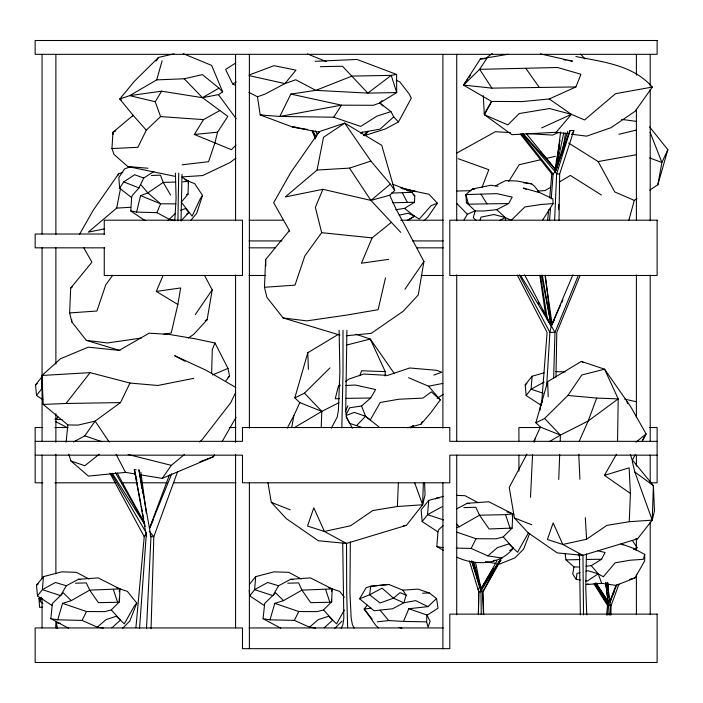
<?xml version="1.0" encoding="UTF-8"?>
<svg xmlns="http://www.w3.org/2000/svg" width="703" height="703" viewBox="0 0 703 703"><rect width="100%" height="100%" fill="white"/><g stroke="black" fill="none" stroke-linecap="round" stroke-linejoin="round"><path stroke-width="1.05" d="M178.729 173.14L177.912 220.821M343.011 330.269L343.011 371.896L341.843 427.74M617.55 441.792L618.201 398.882L604.571 369.18L581.381 361.404L547.663 381.65L535.853 422.758L540.414 427.09L560.423 435.078L588.165 421.027L618.201 398.882L596.68 398.074L567.883 395.455L544.614 418.487L535.853 422.758M559.017 220.566L559.658 174.001L573.885 130.53L570.071 130.53L555.098 171.62L553.138 174.001L551.214 198.905M478.462 613.534L478.822 591.829L477.864 587.541M478.356 614.615L478.761 591.829L469.402 560.976M346.904 330.261L345.727 410.71L346.632 417.231L352.379 428.215M350.34 542.031L349.918 592.488L351.157 618.06L352.37 624.554L354.084 628.201M558.534 209.731L558.63 204.318M555.968 377.098L556.794 332.378L580.045 275.629M586.416 553.973L585.775 588.007L586.741 614.853M181.031 220.856L182.033 174.23M385.156 376.026L385.253 371.641L370.279 339.039L356.026 334.25M211.647 373.205L212.288 349.611L214.995 342.985L194.371 338.653L168.931 334.373L149.133 333.196L119.255 350.358L88.2 347.177L60.581 358.715L41.987 375.464L43.199 404.401L67.831 424.911L77.945 425.113L95.116 421.115L120.503 402.582L129.967 383.056L157.815 385.481L193.756 378.346M553.63 378.188L554.975 332.378L578.226 275.629M151.048 628.623L153.834 536.679L177.701 471.353M610.837 615.099L611.135 605.503L618.956 584.175M184.854 179.696L194.687 183.641L202.534 195.372L200.329 198.606L192.13 216.137L181.26 202.148L188.026 194.125L188.466 181.172L182.112 177.314M267.984 482.908L271.279 502.329L286.314 518.629L318.318 540.739L346.438 543.445L406.422 525.352L422.617 504.772L423.347 483.137M526.899 454.147L509.227 487.443L514.394 517.918L528.094 532.76L557.242 552.892L582.849 555.361L637.489 538.876L652.243 520.141L653.395 485.65L632.445 460.07M426.862 615.02L430.131 621.241L428.074 627.067L426.624 621.847L426.862 615.02L408.803 608.736L403.487 621.426L388.697 620.556L377.326 621.839M321.201 427.626L321.816 411.378L304.461 393.17L294.838 397.854L299.838 402.608L321.816 411.378L338.943 402.705M558.744 479.464L559.685 454.569M560.177 441.572L560.423 435.078L544.614 418.487M346.438 543.445L324.426 531.477L313.81 507.803L307.519 526.055L324.426 531.477L350.533 525.756L372.783 510.545L397.38 506.512L398.346 482.943M456.801 532.162L476.036 538.718L496.195 538.806L503.234 536.907L512.135 528.102L512.724 513.875L488.822 501.775L467.187 503.286L456.695 508.893M582.849 555.361L562.804 544.465L553.138 522.9L547.4 539.526L562.804 544.465L586.583 539.254L606.847 525.396L629.255 521.723L630.406 493.427L629.141 467.829L604.439 475.342L630.406 493.427M119.958 350.507L86.302 340.357L71.82 321.965L69.632 312.94L70.687 288.107L91.917 262.193L83.587 247.456M339.997 335.12L283.116 317.958L266.92 297.387L264.469 287.29L265.646 259.512L289.399 230.531L273.66 202.71L290.708 172.613L319.259 131.646L344.716 123.104L381.738 145.336L394.699 190.46L389.699 195.223L370.929 200.399L322.905 189.3L285.286 196.937L317.079 170.038L349.47 168.122L370.894 161.084L390.358 184.142L394.699 190.46M554.614 220.566L556.635 174.001L570.071 130.53L555.098 171.62L556.635 174.001L559.658 174.001M530.519 497.329L532.54 454.771M609.782 615.099L610.239 605.503L607.427 582.4L608.13 590.792M146.505 628.623L150.969 536.679L138.913 469.709L141.988 488.919M395.798 209.696L404.55 208.378L414.462 202.253L414.788 195.794L411.949 192.35L405.438 189.116L392.863 184.309M546.688 385.824L549.895 332.378L551.275 325.876L572.927 274.759M111.953 148.561L112.955 132.296L133.148 115.318L146.294 130.16L137.902 147.305L111.953 148.561L114.035 154.475L127.805 166.532L175.618 176.462M145.758 220.522L143.807 219.802L130.793 210.97L131.619 197.613L132.12 195.689L138.983 187.912L143.711 178.026L153.86 171.532M174.792 220.83L176.084 198.114L175.399 173.14M50.827 618.71L52.417 603.429L63.323 592.84L71.258 600.626L89.685 590.133L119.932 588.912L119.396 601.865L111.294 609.888L104.879 611.619L86.522 611.531L62.549 603.367L57.751 619.835L50.827 618.71L68.507 628.192M263.089 618.71L264.68 603.429L275.585 592.84L283.52 600.626L301.947 590.133L332.194 588.912L331.658 601.865L323.547 609.888L317.132 611.619L298.775 611.531L274.811 603.367L270.005 619.835L263.089 618.71L280.769 628.192M443.496 550.37L436.844 546.6L437.925 531.925L438.584 529.816L443.101 525.545M540.124 410.077L540.51 404.937L541.108 403.021L542.602 401.606M139.528 628.623L146.391 533.006L111.425 473.673M549.535 220.566L550.546 207.57M541.477 405.455L547.092 332.378L517.259 275.066M607.823 615.099L608.57 605.503L605.643 582.4L607.067 590.792M88.982 579.008L76.469 572.347L61.767 571.838L43.428 576.636L42.382 589.65L37.452 595.907L51.82 605.345M301.244 579.008L288.722 572.347L274.021 571.838L255.681 576.636L254.635 589.65L249.714 595.907L264.073 605.345M443.531 496.309L428.716 500.395L427.565 514.684L422.16 521.556L437.925 531.925M544.06 372.845L532.118 376.219L531.073 389.234L526.143 395.49L540.51 404.937M135.916 627.674L144.229 536.679L146.391 533.006M547.646 220.566L548.621 209.731M549.693 197.824L551.837 174.001L520.282 133.983M606.61 615.099L607.541 605.503L608.403 604.237L605.643 582.4M66.108 442.152L67.831 424.911M580.283 580.001L576.249 579.413L576.97 573.384L579.966 572.655M523.313 133.878L555.915 170.021L560.599 131.997M543.305 154.959L555.915 170.021L557.822 157.261M558.138 155.135L558.454 153.008M558.929 149.818L559.254 147.692M558.911 149.15L559.245 146.989M563.182 148.069L565.52 132.946M188.325 338.055L193.685 334.356L207.13 319.777L212.201 289.864L204.617 275.585M389.699 195.223L395.657 208.22L423.935 261.49L418.259 294.944L403.223 311.244L371.219 333.345L346.351 335.744M163.755 334.259L171.242 332.976L177.841 304.496L180.671 287.949L156.312 291.42L162.973 275.664M554.975 169.256L559.966 140.354M565.168 553.876L565.977 559.869L573.956 566.943L572.734 574.008L576.249 579.413M649.695 190.153L657.85 184.74L661.892 162.463L667.85 149.695L649.607 126.918M291.754 427.283L293.88 415.614L299.838 402.608M534.412 442.073L534.983 438.927L540.414 427.09M104.009 228.958L88.244 232.157L116.672 208.106L120.564 188.237M317.079 170.038L323.503 137.287L344.716 123.104L370.894 161.084M526.195 133.473L555.915 170.021L563.762 132.867M188.07 182.973L188.466 181.172L183.017 181.866M385.499 277.852L378.117 309.698L347.018 315.032L306.851 320.867L283.116 317.958M397.38 506.512L422.617 504.772L425.069 494.675L424.568 482.926M629.255 521.723L652.243 520.141L654.467 510.94L653.395 485.65L634.827 471.985L632.278 461.37M130.793 210.97L136.575 212.104L140.582 195.627L147.85 192.894L163.228 182.393L175.724 182.059M132.682 116.013L133.148 115.318L119.765 99.026L129.651 95.643L156.681 79.887L184.221 78.771L202.464 97.673L227.807 116.382L217.552 132.19L214.854 143.034L208.58 161.69L182.139 164.81M340.173 385.051L338.389 386.263L335.243 398.786L339.303 398.61M119.22 591.61L119.932 588.912L98.165 577.892L78.464 579.272L66.302 585.766L60.634 595.652L42.382 589.65L55.432 582.479L66.302 585.766M331.473 591.61L332.194 588.912L310.427 577.892L290.726 579.272L278.555 585.766L272.896 595.652L254.635 589.65L267.694 582.479L278.555 585.766M512.206 515.853L512.724 513.875L505.554 514.64L479.516 515.211L459.279 526.74L456.414 527.645M628.895 220.109L634.299 200.39L637.015 198.589M621.144 543.788L632.92 548.138L644.713 554.368L643.342 559.307L630.116 560.229L615.107 562.813L603.376 576.785L598.183 573.806L587.945 570.722L585.951 571.205M498.023 186.286L490.773 185.232L472.275 189.045L465.843 194.582L466.449 202.605L475.149 210.926L473.26 217.693L476.159 220.285M156.681 79.887L162.147 60.713M483.726 614.615L482.873 591.829L500.914 560.001L500.123 560.001L481.476 590.081L480.975 591.829L481.256 614.615M657.85 184.74L667.85 149.695M294.838 397.854L307.8 352.721L338.345 334.382M54.808 419.102L56.785 419.427L57.69 416.334M557.259 167.059L555.915 170.021L567.716 131.399M402.881 590.177L406.211 595.186L403.83 602.796L392.555 608.789L374.058 610.731L359.593 598.798L366.122 587.717L370.727 586.276L388.838 584.457L402.881 590.177L417.977 589.114L429.357 592.963L436.572 598.543L438.031 608.192L427.283 615.09M202.534 195.372L196.726 213.281L190.733 220.487M480.052 219.986L481.045 217.095L493.954 214.538L505.229 217.499L511.204 220.355L524.851 206.972L540.897 204.494L553.068 203.606L552.883 198.879L540.352 192.903L523.445 188.044L526.336 189.441M609.563 602.392L615.81 585.52M359.751 375.797L361.623 370.753L385.253 371.641M596.68 398.074L588.165 421.027L579.14 441.431M149.405 528.489L169.388 475.043M482.003 187.437L488.822 169.713L458.163 158.685M116.364 587.69L127.384 591.372L136.786 603.112L129.835 621.021L122.577 628.306M529.711 533.401L523.594 549.14L514.833 557.936L499.42 564.122M575.898 86.944L580.959 74.272L557.558 67.506L479.622 69.342L463.479 85.089L491.617 101.443L522.294 101.575L549.236 98.982L575.898 86.944L491.933 88.13L463.479 85.089L480.351 58.955L508.207 54.245M555.915 170.021L557.945 164.933M171.717 473.796L149.458 528.515L153.034 520.484M42.909 603.675L39.667 600.907L41.178 597.234M617.006 584.527L609.598 602.392L614.255 591.724M610.151 602.12L611.399 599.114M136.575 212.104L156.883 212.649L160.583 203.791L175.899 203.879M322.905 189.3L315.366 207.323L321.675 232.684L304.865 255.866L294.996 285.146L264.469 287.29M400.728 232.341L391.386 222.341L372.124 237.886L361.421 263.221L388.671 259.337M635.881 550.141L637.023 547.444L632.305 540.431M345.322 411.659L347.923 405.772M560.695 304.83L551.275 325.876L554.975 332.378L549.895 332.378L519.306 274.882M561.592 302.817L562.936 299.812M341.245 628.271L342.906 624.615L343.82 618.104L342.73 543.129M572.084 134.475L573.885 130.53M117.726 175.732L118.614 173.79L122.753 172.393M318.345 133.623L319.259 131.646M288.854 231.718L289.399 230.531M235.707 392.283L230.698 402.775L201.946 439.885L199.467 441.95M315.172 61.31L356.983 59.447L396.589 74.421L396.703 92.568L367.81 93.104L315.805 90.353L290.84 94.079L279.794 116.461L260.18 114.932L257.456 96.768L248.862 92.321M57.751 619.835L82.084 620.389L86.522 611.531M270.005 619.835L294.346 620.389L298.775 611.531M407.643 427.784L420.974 424.234L422.389 421.413M456.203 548.103L471.168 548.437L476.036 538.718M585.977 566.266L591.276 565.634L601.592 559.245L605.063 552.505L597.682 550.713M554.289 320.067L551.275 325.876L547.162 319.434M345.99 414.849L349.707 407.749L361.553 406.018L370.666 397.995L375.648 389.55L355.34 385.042L345.472 385.49M635.231 454.665L632.261 460.324L630.319 454.349M642.147 441.458L646.101 433.909L630.573 406.501L604.571 369.18L581.812 374.98L567.883 395.455M287.193 428.197L293.88 415.614M533.463 441.783L534.983 438.927M364.259 135.661L385.358 128.957L398.487 121.944L411.334 98.121L409.014 93.719L399.875 81.979L396.132 80.107M508.656 203.545L512.188 197.095L496.916 193.65L465.843 194.582L468.479 204.151L508.656 203.545L496.731 209.67L483.655 210.997L475.149 210.926M344.338 610.037L336.57 623.869L328.591 616.259L318.301 619.607L309.54 627.173L294.346 620.389M528.34 533.023L517.54 552.268L508.779 543.911L497.478 547.575L487.847 555.888L471.168 548.437M642.384 440.482L646.101 433.909L635.969 442.178M588.042 583.789L586.197 584.606L601.706 583.323L615.995 585.388L635.029 577.91L644.73 560.757L644.713 554.368M79.43 234.538L93.095 210.417L118.614 173.79M140.644 474.859L162.226 478.374L213.519 456.695L214.591 454.815M222.086 441.677L236.023 417.283M483.444 614.615L482.653 591.829L480.984 588.903L496.933 560.976M604.439 475.342L616.469 454.27M464.05 219.925L467.354 214.248L475.123 210.865M575.871 56.504C603.341 62.092 632.674 64.852 652.34 87.075L615.582 93.666L584.562 119.958L571.372 114.352L549.465 108.543L519.201 113.552L507.874 124.914L484.455 114.738L484.262 113.912L491.617 101.443L484.455 114.738L511.898 134.677L556.196 132.269L568.173 133.79M477.021 577.558L480.984 588.903L493.225 568.428M219.863 110.529L203.483 119.624L160.592 116.584L155.222 101.733L161.637 91.179L202.464 97.673L218.422 94.641L222.675 91.856L211.656 65.423L183.132 53.621M236.006 145.055L231.392 149.704L194.38 134.466L203.483 119.624M331.324 428.153L337.168 417.169L338.38 410.675L339.892 371.896L339.11 330.261M508.787 181.392L519.174 164.722L540.528 159.766M542.356 220.54L553.068 203.606M290.84 94.079L341.526 105.169L279.794 116.461L333.758 117.208L341.526 105.169L373.381 105.292L379.813 102.937L396.703 92.568L391.237 75.37L352.027 76.082L315.805 90.353L295.743 79.764L284.943 83.587L264.926 94.158L257.456 96.768M131.619 197.613L119.633 188.167L123.746 181.91L134.642 174.739L143.711 178.026M472.214 562.057L480.984 588.903L500.123 560.001L482.873 591.829M156.11 61.047L158.535 57.409L173.993 53.832M195.223 314.68L212.201 289.864M404.946 289.241L423.935 261.49M402.274 188.659L428.979 194.239L437.389 203.202L427.978 216.884L424.058 220.707M472.908 562.76L480.984 588.903L484.103 584.386M496.555 566.328L500.914 560.001M162.226 478.374L171.321 465.36L184.564 454.34M73.384 442.029L84.808 435.851L95.116 421.115L109.237 442.064M652.34 87.075L635.275 111.162L611.004 127.7L586.689 136.154L571.442 134.211M467.688 79.246L463.479 85.089L465.527 85.52M468.892 77.585L470.694 75.08M112.638 275.348L105.749 284.838L96.926 311.016L69.632 312.94M39.667 600.907L41.6 598.306M408.557 377.704L428.549 386.211L440.315 399.893L430.631 412.942L420.974 424.234M43.199 404.401L66.003 403.487L90.098 372.643L129.967 383.056M225.584 381.281L229.556 376.21L227.983 368.39L214.995 342.985M36.494 395.49L41.415 389.234L42.461 376.219L35.545 384.822L36.494 395.49L42.778 399.62M364.752 134.95L367.977 131.523L364.532 135.714M367.238 605.186L364.154 609.044L375.991 625.617L378.478 627.788M37.452 595.907L36.512 585.239L43.428 576.636M249.398 584.457L255.681 576.636M428.716 500.395L421.123 509.842L422.16 521.556M526.143 395.49L525.203 384.822L532.118 376.219M136.786 603.112L134.15 606.346L124.317 623.869L116.338 616.259L106.039 619.607L97.278 627.173L82.084 620.389M360.885 133.772L362.282 132.102M556.196 132.269L571.372 114.352L549.236 98.982M363.855 135.565L367.484 131.523L363.723 135.407M181.216 220.689L188.887 212.394L185.469 208.519L180.697 210.382M382.898 106.03L379.813 102.937L382.019 100.599M356.825 425.315L365.542 416.264L361.553 406.018M175.416 213.378L167.894 220.619M364.163 135.407L367.977 131.523M334.83 628.306L342.089 621.021M158.535 57.409L134.264 81.399L119.765 99.026L121.61 100.063M304.461 393.17L330.006 367.88M146.294 130.16L160.592 116.584M408.803 608.736L427.978 606.627L436.572 598.543M379.813 102.937L390.947 111.601L393.698 116.865L380.051 129.167L360.736 132.533M111.944 627.788L120.433 620.134L111.294 609.888M324.206 627.788L332.695 620.134L323.547 609.888M457.082 557.259C475.307 565.845 500.088 565.238 513.278 548.164L503.234 536.907M443.321 394.286L437.169 398.355M411.317 427.178L412.951 425.754M410.824 427.89L413.267 425.754M391.386 222.341L370.929 200.399L390.358 184.142M99.228 454.243L84.835 465.702L71.012 461.063L68.727 454.2M186.348 214.389L188.887 212.394M35.545 384.822L37.268 383.522M36.512 585.239L38.226 583.938M525.203 384.822L526.916 383.522M435.465 498.998L437.152 497.724L439.182 498.04M486.432 57.866L492.276 53.481M235.892 158.14L229.925 162.595L202.719 175.539L182.068 176.91M227.834 377.485L229.556 376.21M70.687 288.107L72.427 286.833M345.507 381.43L349.066 379.014L363.767 374.022L387.669 375.402L409.7 367.977L436.748 370.332L441.8 372.203L433.813 375.077M591.276 565.634L598.183 573.806L587.339 581.021L585.327 580.731M493.207 561.275L495.026 560.08M509.631 550.546L513.278 548.164M235.716 62.998L225.61 69.43L232.64 83.929L235.505 85.415M550.669 187.226L545.045 190.592L537.391 191.093M559.096 182.174L570.344 175.442L601.425 195.021M408.188 219.96L414.471 216.208L419.287 219.064L431.088 205.671L437.389 203.202M294.135 427.767L321.816 411.378M549.333 441.642L560.423 435.078M407.248 220.461L414.471 216.208L404.55 208.378M202.464 97.673L218.984 88.156L222.675 91.856M456.968 152.964L495.351 131.725L510.44 132.612M232.64 83.929L236.278 81.926M544.122 382.063L531.073 389.234L543.243 393.232M441.897 506.81L427.565 514.684L443.602 519.956M633.491 549.368L637.023 547.444M499.771 220.461L505.229 217.499L496.731 209.67M495.43 185.864L505.554 180.609L516.933 180.996L531.626 183.843L534.394 186.031L539.21 192.244M115.846 130.837L112.955 132.296L113.06 134.414M541.618 127.928L571.372 114.352M558.507 132.489L552.488 135.09L526.617 133.57M212.552 374.936L227.983 368.39M359.593 598.798L369.646 594.773L382.081 588.147L393.469 598.174L403.83 602.796L415.701 600.634L427.978 606.627M205.135 320.568L207.13 319.777M346.491 415.359L354.259 412.389L365.542 416.264L378.917 426.879M130.117 166.813L124.616 168.896L118.851 177.499L119.633 188.167M249.099 75.045L274.021 65.678L295.945 70.151L284.943 83.587L249.152 75.652M199.837 461.766L213.519 456.695M338.389 386.263L339.988 385.736M390.947 111.601L376.87 116.144L360.692 126.435L333.758 117.208M62.549 603.367L71.258 600.626M274.811 603.367L283.52 600.626M629.835 579.316L635.029 577.91M186.532 194.52L188.026 194.125M346.333 345.138L370.279 339.039L394.488 373.768M618.868 134.299L636.646 130.037M545.862 158.526L555.467 156.303M184.221 78.771L202.438 74.65L218.984 88.156M75.493 583.209L86.337 582.884L89.685 590.133L98.402 602.656L117.612 602.26L119.396 601.865L119.15 598.701M463.927 507.61L475.834 507.258L479.516 515.211L489.086 528.964L512.135 528.102M287.755 583.209L298.59 582.884L301.947 590.133L310.664 602.656L329.874 602.26L331.658 601.865L331.491 599.756M399.128 215.162L408.144 213.246L414.471 216.208M428.549 386.211L442.864 383.399M568.648 143.052L598.148 161.558L636.294 154.748M396.589 74.421L391.237 75.37L367.81 93.104L342.493 66.231L320.322 66.671M141.329 338.046L107.524 342.959L86.302 340.357M161.637 91.179L129.651 95.643L155.222 101.733M403.188 525.747L406.422 525.352M635.327 539.148L637.489 538.876M371.105 608.2L364.154 609.044L372.195 619.097M42.778 607.199L39.623 607.287L38.946 598.464L41.073 598.218M388.838 584.457L370.727 586.276L369.646 594.773L380.042 602.989L393.469 598.174L400.069 592.647L406.211 595.186M135.248 473.971L125.538 472.39L88.393 476.107L71.012 461.063M194.38 134.466L217.552 132.19M480.351 58.955L486.819 58.472L479.622 69.342L491.933 88.13M90.098 372.643L41.987 375.464M116.672 208.106L130.609 207.288M391.466 193.07L411.949 192.35M392.757 202.763L414.462 202.253M151.382 175.469L160.425 175.144L163.228 182.393L170.504 194.916M422.617 593.218L429.357 592.963M456.968 191.031L471.098 190.654M565.977 559.869L579.975 559.579M66.003 403.487L120.503 402.582M345.472 398.373L370.666 397.995M586.451 559.474L601.592 559.245M551.837 174.001L553.138 174.001L521.582 133.983M249.02 220.197L283.063 220.197M400.692 220.197L443.25 220.197M104.255 234.02L35.15 234.02L35.15 247.834L104.729 247.834M249.055 240.927L281.965 240.927M412.503 240.927L443.215 240.927M249.055 247.834L275.383 247.834M416.888 247.834L443.215 247.834M249.02 275.479L265.514 275.479M421.282 275.479L443.25 275.479M42.83 427.521L35.15 427.521L35.15 482.803L42.83 482.803M54.896 427.521L68.059 427.521M229.31 427.521L235.918 427.521M541.398 427.521L518.911 427.521L518.911 441.704M649.405 427.521L657.12 427.521L657.12 482.803L650.213 482.803L650.213 455.166M35.15 441.343L242.473 441.343L242.473 427.521L449.797 427.521L449.797 441.343L657.12 441.343M35.15 455.166L242.473 455.166L242.473 482.803L449.797 482.803L449.797 455.166L657.12 455.166M136.18 469.709L134.352 469.709L146.558 536.679M54.896 482.803L115.635 482.803M121.812 482.803L137.498 482.803M141.558 482.803L167.024 482.803M173.369 482.803L235.918 482.803M478.761 591.829L480.975 591.829L471.625 560.976M56.539 627.278L55.968 627.278L57.699 628.315M249.02 627.937L443.25 627.937M573.956 566.943L579.624 567.013M403.487 621.426L426.624 621.847M56.785 419.427L62.075 419.542M555.704 371.606L565.159 371.931M456.388 495.395L464.999 495.685L478.321 502.777M38.946 598.464L40.897 598.605M127.805 166.532L147.982 168.228M296.648 127.348L292.307 126.935L260.18 114.932L262.324 115.23M321.675 232.684L372.124 237.886M472.275 189.045L474.507 189.292M523.594 182.806L531.626 183.843M307.308 129.422L292.307 126.935L319.1 132.155M60.52 623.359L56.381 622.814L57.338 628.183L56.152 625.652M621.637 119.378L636.602 121.399M487.847 555.888L502.267 558.094M309.54 627.173L315.594 628.095M97.278 627.173L103.332 628.095M563.885 59.808L566.038 60.142M568.191 60.476L572.497 61.152L540.361 53.885M436.844 546.6L443.496 547.681M485.439 561.627L496.195 563.542M174.537 220.347L169.564 219.433L156.883 212.649M467.187 503.286L469.305 503.682M290.726 579.272L292.861 579.667M78.464 579.272L80.599 579.667M624.782 399.137L636.066 401.694M400.596 187.771L416.176 191.611L405.438 189.116L407.986 190.935M128.139 454.498L171.321 465.36M398.812 627.357L401.914 628.245M67.55 427.776L55.37 421.413M361.808 427.415L349.54 423.303L346.025 416.677M506.907 511.898L513.911 514.245M328.626 587.69L339.646 591.372L344.347 597.242M84.808 435.851L101.988 441.704M649.669 157.947L661.892 162.463L650.108 132.313M123.746 181.91L138.983 187.912M514.394 517.918L531.688 524.763M271.279 502.329L290.269 509.851M307.457 53.929L326.333 61.618M140.582 195.627L160.583 203.791L147.85 192.894L141.224 185.1M634.299 200.39L614.765 191.963L598.148 161.558M621.101 544.034L623.016 545.001M185.038 361.237L174.608 355.692L206.374 370.384L235.646 387.371M156.312 291.42L177.841 304.496M581.381 361.404L583.139 362.572M413.092 194.582L414.788 195.794M466.449 202.605L468.479 204.151M365.542 416.264L370.244 420.007L380.253 402.476L398.689 399.242L422.986 398.083L431.343 391.887L440.315 399.893M456.37 523.893L459.279 526.74M456.932 203.562L467.354 214.248M393.698 116.865L398.487 121.944M609.835 604.097L611.135 605.503L608.57 605.503L608.403 604.237L594.404 583.683M580.722 54.149L584.922 58.92M522.347 133.535L555.098 171.62M149.282 531.31L153.834 536.679L150.969 536.679L150.187 534.631M540.502 151.611L541.899 153.289M380.165 610.266L388.697 620.556M236.182 118.719L218.422 94.641M594.633 583.446L608.561 602.524M525.976 68.56L539.377 87.532M349.47 168.122L370.929 200.399M595.705 582.936L608.605 602.497L596.311 583.191M112.225 473.233L144.519 524.069M594.624 583.789L598.569 590.125M599.694 591.935L604.211 599.167M605.336 600.977L606.469 602.787M594.009 583.789L607.541 605.503M481.01 194.186L486.924 203.844M520.668 275.471L551.275 325.876L545.335 275.207M115.433 472.715L144.282 522.962M626.891 401.835L627.858 403.557M538.173 302.167L539.219 304.065M542.365 309.751L551.275 325.876L542.347 275.207M312.633 130.591L316.271 137.173M117.137 473.005L144.431 522.874M109.993 473.207L144.229 536.679M402.371 192.886L407.45 202.552M116.065 454.314L125.538 472.39M524.623 274.882L551.275 325.876L541.486 275.216M578.27 554.052L579.659 556.802M315.48 130.89L317.361 134.827M312.343 130.732L315.577 137.516M312.114 130.881L315.445 138.886M598.183 573.806L601.706 583.323M634.827 471.985L652.243 520.141M414.533 482.407L422.617 504.772M505.554 514.64L510.176 528.533M325.665 589.606L329.874 602.26M113.403 589.606L117.612 602.26M471.915 561.056L481.476 590.081M473.128 562.092L480.984 588.903L475.72 563.27M473.743 561.969L480.984 588.903M136.857 480.386L134.352 469.709L140.881 504.042M141.294 506.186L142.314 511.556M142.718 513.7L143.737 519.06M144.15 521.204L145.169 526.573M607.418 592.893L607.77 594.993M540.379 275.4L547.488 319.821M142.322 491.054L142.665 493.19M606.768 587.163L607.093 589.325M545.141 276.305L552.189 324.83M539.834 275.224L545.783 316.201M140.855 472.17L146.329 513.243M505.229 217.499L505.606 220.54M249.24 590.573L249.714 595.907M608.482 594.993L608.657 597.093M607.805 582.84L608.315 590.406M608.464 592.576L608.754 596.9M585.327 517.654L586.583 539.254M483.295 95.652L484.262 113.912M578.771 454.235L579.905 479.226M547.663 381.65L548.191 396.773M307.8 352.721L308.389 369.33M265.646 259.512L265.866 266.006M71.75 319.777L71.82 321.965M583.543 614.905L582.936 555.071M579.457 553.973L580.353 614.888M347.669 627.832L346.693 592.541L346.526 543.129M650.213 54.333L650.213 86.109M650.213 89.395L650.213 220.865M650.213 275.172L650.213 441.343M650.213 522.03L650.213 614.615M636.391 54.333L636.391 75.186M636.391 109.211L636.391 220.074M636.391 274.952L636.391 417.591M636.391 455.166L636.391 466.124M636.391 538.472L636.391 550.528M636.391 574.65L636.391 614.615M518.911 455.166L518.911 471.107M456.713 54.333L456.713 220.865M456.713 274.882L456.713 441.695M456.713 455.166L456.713 614.774M442.89 54.333L442.89 428.162M442.89 482.495L442.89 648.667M249.389 54.333L249.389 428.162M249.389 482.495L249.389 648.667M235.567 54.333L235.567 220.865M235.567 274.952L235.567 442.372M235.567 454.454L235.567 627.937M104.255 234.38L104.255 220.197L242.473 220.197L242.473 275.479L104.255 275.479L104.255 247.834M55.88 54.333L55.88 234.345M55.88 247.834L55.88 364.242M55.88 413.663L55.88 442.213M55.88 454.287L55.88 573.991M55.88 621.215L55.88 627.937M42.057 54.333L42.057 234.02M42.057 247.834L42.057 441.343M42.057 455.166L42.057 578.727M42.057 598.376L42.057 627.937M657.12 40.51L35.15 40.51L35.15 54.333L657.12 54.333L657.12 40.51M657.12 220.197L449.797 220.197L449.797 275.479L657.12 275.479L657.12 220.197M657.12 614.114L449.797 614.114L449.797 648.667L242.473 648.667L242.473 627.937L35.15 627.937L35.15 662.49L657.12 662.49L657.12 614.114"/></g></svg>
